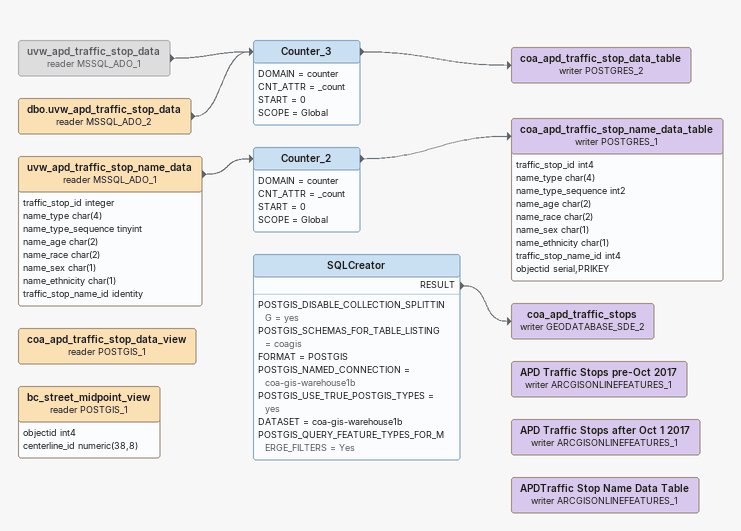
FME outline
uvw_apd_traffic_stop_data (reader MSSQL_ADO_1) [off]
    -> Counter_3
uvw_apd_traffic_stop_name_data (reader MSSQL_ADO_1)
    attributes: traffic_stop_id integer, name_type char(4), name_type_sequence tinyint, name_age char(2), name_race char(2), name_sex char(1), name_ethnicity char(1), traffic_stop_name_id identity
    -> Counter_2
Counter_2
    DOMAIN = counter
    CNT_ATTR = _count
    START = 0
    SCOPE = Global
    -> coa_apd_traffic_stop_name_data_table (writer POSTGRES_1)
coa_apd_traffic_stop_name_data_table (writer POSTGRES_1)
    attributes: traffic_stop_id int4, name_type char(4), name_type_sequence int2, name_age char(2), name_race char(2), name_sex char(1), name_ethnicity char(1), traffic_stop_name_id int4, objectid serial,PRIKEY
coa_apd_traffic_stop_data_view (reader POSTGIS_1)
bc_street_midpoint_view (reader POSTGIS_1)
    attributes: objectid int4, centerline_id numeric(38,8)
dbo.uvw_apd_traffic_stop_data (reader MSSQL_ADO_2)
    -> Counter_3
Counter_3
    DOMAIN = counter
    CNT_ATTR = _count
    START = 0
    SCOPE = Global
    -> coa_apd_traffic_stop_data_table (writer POSTGRES_2)
coa_apd_traffic_stop_data_table (writer POSTGRES_2)
SQLCreator
    POSTGIS_DISABLE_COLLECTION_SPLITTING = yes
    POSTGIS_SCHEMAS_FOR_TABLE_LISTING = coagis
    FORMAT = POSTGIS
    POSTGIS_NAMED_CONNECTION = coa-gis-warehouse1b
    POSTGIS_USE_TRUE_POSTGIS_TYPES = yes
    DATASET = coa-gis-warehouse1b
    POSTGIS_QUERY_FEATURE_TYPES_FOR_MERGE_FILTERS = Yes
    RESULT -> coa_apd_traffic_stops (writer GEODATABASE_SDE_2)
coa_apd_traffic_stops (writer GEODATABASE_SDE_2)
APD Traffic Stops pre-Oct 2017 (writer ARCGISONLINEFEATURES_1)
APD Traffic Stops after Oct 1 2017 (writer ARCGISONLINEFEATURES_1)
APDTraffic Stop Name Data Table (writer ARCGISONLINEFEATURES_1)
